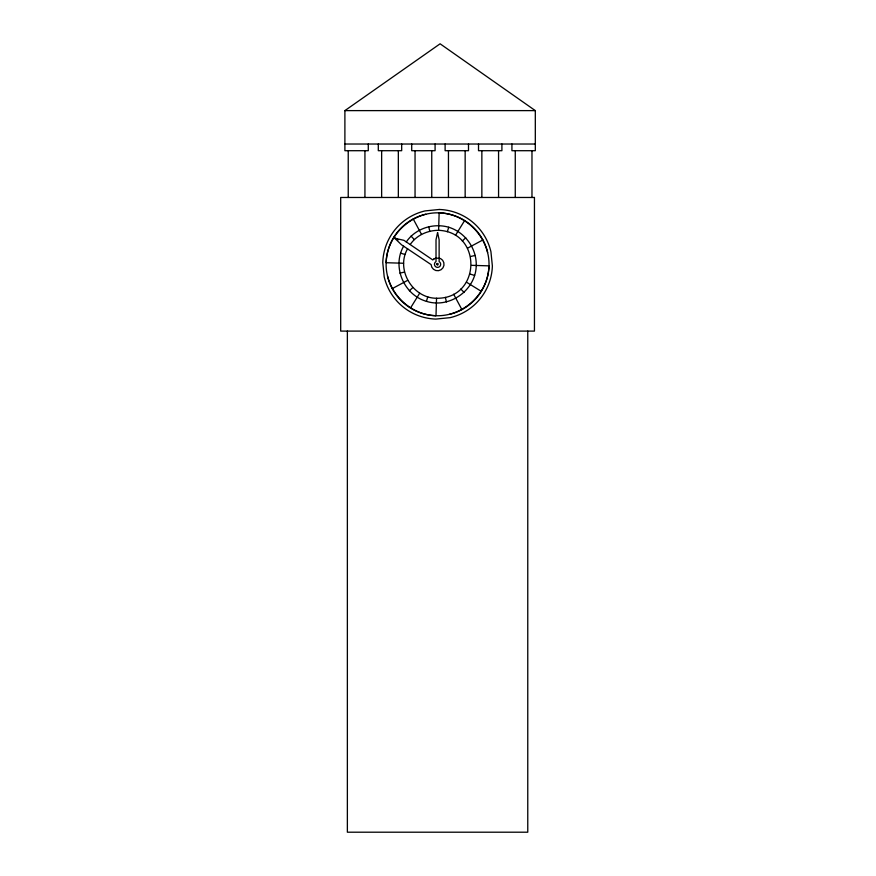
<?xml version="1.0" encoding="UTF-8"?>
<svg xmlns="http://www.w3.org/2000/svg" width="876" height="876" viewBox="0 0 876 876"><rect width="100%" height="100%" fill="white"/><g stroke="black" fill="none" stroke-linecap="round" stroke-linejoin="round"><path stroke-width="1.31" d="M407.625 248.707C395.47 269.512 412.596 298.245 436.533 298.256L435.996 315.71C463.514 316.729 488.326 293.383 488.994 265.855C490.012 238.338 466.678 213.525 439.139 212.857C411.621 211.839 386.809 235.184 386.141 262.712C385.122 290.23 408.468 315.042 435.996 315.71A51.454 51.454 0 0 1 387.488 276.071M410.275 244.437C416.538 235.239 427.641 230.3 438.613 230.311L439.139 212.857A51.454 51.454 0 0 1 487.647 252.496M403.628 246.222C391.747 266.578 403.924 294.971 426.415 301.333C449.749 308.834 475.942 289.978 476.237 265.472M436.533 298.256C480.913 299.088 482.961 232.195 438.613 230.311M426.415 301.333L427.773 296.833M447.362 231.746L448.72 227.234C465.112 232.26 476.697 248.423 476.248 265.548M410.494 308.034L419.681 293.186M455.454 235.381L464.641 220.533M406.267 241.973C415.344 228.494 433.281 222.778 448.72 227.234M409.388 290.788L412.815 287.569M462.32 240.999L465.747 237.779M368.281 144.025L368.281 150.705L344.892 150.705L344.892 110.617L440.102 43.8L535.313 110.617L535.313 150.705L511.923 150.705L511.923 144.025M392.24 288.631L407.625 280.375M467.51 248.204L482.895 239.936M399.905 273.148L404.482 272.075M470.653 256.493L475.23 255.42M344.892 110.617L535.313 110.617M344.892 144.025L535.313 144.025M403.595 263.249L386.141 262.712A51.454 51.454 0 0 1 425.78 214.204M471.54 265.329L488.994 265.855A51.454 51.454 0 0 1 449.355 314.364M400.518 253.131L405.03 254.489M470.116 274.079L474.617 275.436M393.817 237.21L398.164 239.893M466.47 282.171L481.318 291.358M411.063 236.104L414.282 239.531M460.853 289.036L464.083 292.464M413.22 218.956L421.487 234.341M453.659 294.226L461.915 309.611M428.703 226.621L429.777 231.198M445.358 297.369L446.431 301.946M531.973 150.705L531.973 197.472M527.768 331.095L527.768 832.2L347.367 832.2L347.367 331.095M515.263 150.705L515.263 197.472M501.904 144.025L501.904 150.705L478.515 150.705L478.515 144.025M498.564 150.705L498.564 197.472M481.855 150.705L481.855 197.472M468.496 144.025L468.496 150.705L445.118 150.705L445.118 144.025M465.156 150.705L465.156 197.472M448.457 150.705L448.457 197.472M435.087 144.025L435.087 150.705L411.709 150.705L411.709 144.025M431.748 150.705L431.748 197.472M415.049 150.705L415.049 197.472M401.679 144.025L401.679 150.705L378.301 150.705L378.301 144.025M398.339 150.705L398.339 197.472M381.64 150.705L381.64 197.472M364.931 150.705L364.931 197.472M348.232 150.705L348.232 197.472M436.686 264.048C437.803 267.563 439.413 261.574 436.686 264.048M437.573 232.567L436.018 239.772L436.018 261.596A3.11 3.11 0 0 0 435.186 266.282A3.11 3.11 0 0 0 439.949 266.282A3.11 3.11 0 0 0 439.128 261.596L439.128 239.772L437.573 232.567M434.069 258.847L432.788 259.942L403.956 240.342L394.704 238.228L401.536 244.809L431.112 264.596A6.461 6.461 0 0 0 441.066 269.72A6.461 6.461 0 0 0 440.529 258.54L436.018 258.059L434.069 258.847M439.248 209.484L425.002 210.919A54.827 54.827 0 0 0 382.768 262.603L384.203 276.849A54.827 54.827 0 0 0 435.887 319.083L450.133 317.649A54.827 54.827 0 0 0 492.367 265.965L490.932 251.719A54.827 54.827 0 0 0 439.248 209.484M534.448 197.472L340.687 197.472L340.687 331.095L534.448 331.095L534.448 197.472"/></g></svg>
